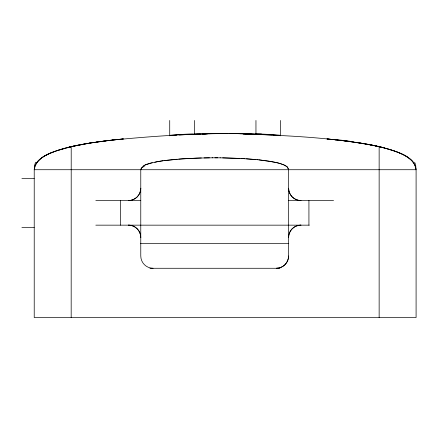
<?xml version="1.0" encoding="UTF-8"?>
<svg xmlns="http://www.w3.org/2000/svg" width="438" height="438" viewBox="0 0 438 438"><rect width="100%" height="100%" fill="white"/><g stroke="black" fill="none" stroke-linecap="round" stroke-linejoin="round"><path stroke-width="0.66" d="M153.092 268.275A12.319 12.319 0 0 1 140.773 255.956L140.773 169.725C142.826 163.111 152.314 163.297 157.784 161.562A145.367 145.367 0 0 1 163.171 160.719M288.598 255.956A12.319 12.319 0 0 1 276.279 268.275A12.341 12.341 0 0 0 288.604 255.956L288.604 169.659L287.509 167.267M140.773 169.72L141.474 167.738M36.797 162.476C41.659 156.432 49.209 153.459 56.294 150.864M43.63 156.607C38.955 159.443 34.208 163.845 34.219 169.725L34.219 317.55L416.089 317.55L416.1 169.725C413.828 155.353 396.664 151.893 384.892 148.099M44.15 156.289L49.374 153.596L55.538 151.132M143.691 165.843L144.469 165.405M144.879 165.192L145.301 164.995M145.728 164.803L146.615 164.436M56.278 150.869L59.842 149.703M56.622 150.749L59.114 149.933M59.376 149.845L65.087 148.186M60.083 149.626L60.575 149.478M148.98 163.615L152.265 162.712M61.315 149.254L66.362 147.852M65.339 148.121L65.853 147.984M78.38 145.12L71 146.708C58.062 150.88 37.104 153.508 34.219 169.725L416.1 169.725C414.939 158.967 403.896 154.663 395.147 151.263M66.62 147.781L67.583 147.535M68.202 147.382L67.403 147.584M67.72 147.502L72.024 146.473M68.525 147.305L68.804 147.234M68.465 147.316L69.346 147.102M68.941 147.201L69.407 147.086M69.248 147.124L70.929 146.725M69.313 147.108L70.179 146.9M70.184 146.9L70.644 146.79M70.091 146.922L71.208 146.659L71.175 317.55M70.545 146.812L78.123 145.175M71.345 146.631L73.288 146.188M72.577 146.347L74.75 145.87M74.712 145.881L77.274 145.345M71 146.708L91.192 142.865M75.473 145.717L86.456 143.637M154.789 162.142L164.425 160.549L177.204 159.218M78.013 145.197L80.472 144.715M78.999 145L85.377 143.823M79.502 144.901L80.083 144.792M80.669 144.677L83.116 144.228M81.873 144.452L82.492 144.337M83.483 144.157L83.861 144.091M84.611 143.96L84.994 143.888M85.766 143.757L86.543 143.626M86.27 143.669L88.186 143.352M86.932 143.56L87.726 143.429M87.031 143.544L87.605 143.445M88.772 143.253L88.131 143.357L88.925 143.226M88.69 143.264L89.357 143.16M89.33 143.166L89.73 143.1M89.253 143.177L89.823 143.084M89.62 143.116L112.582 140.05L111.953 140.122M89.878 143.073L92.177 142.717M91.356 142.843L91.761 142.777M92.062 142.733L92.369 142.684M92.111 142.722L92.67 142.64M92.588 142.651L93.387 142.531L92.96 142.596M93.239 142.553L94.236 142.405M93.672 142.487L94 142.438M93.809 142.47L94.373 142.383M94.186 142.41L95.506 142.219M94.652 142.345L95.062 142.284M95.292 142.246L102.47 141.26M96.311 142.104L96.929 142.016M96.502 142.076L97.137 141.983M97.554 141.928L98.999 141.726M98.911 141.737L100.105 141.573M100.083 141.578L105.651 140.861M102.125 141.31L102.541 141.255M164.288 160.565L182.531 158.824L201.354 157.965M102.925 141.206L103.636 141.113M103.313 141.156L104.074 141.058M104.217 141.041L104.835 140.959M105.213 140.916L108.586 140.505M105.383 140.894L106.56 140.751M107.069 140.686L107.43 140.642M107.71 140.609L108.838 140.478M108.509 140.516L110.611 140.269M109.117 140.445L110.891 140.242M110.442 140.291L111.466 140.176M111.29 140.193L112.446 140.067M112.205 140.094L115.676 139.717M113.037 140.001L113.864 139.908M114.176 139.875L116.19 139.662M116.065 139.673L116.875 139.591M116.612 139.618L117.061 139.569M116.732 139.602L117.762 139.498M112.062 140.105C154.083 136.07 196.317 133.042 238.557 133.683C285.62 135.621 333.066 137.143 379.319 146.708L380.381 146.96M117.466 139.525L118.38 139.432M118.178 139.454L119.065 139.361M118.802 139.388L120.598 139.207M119.47 139.322L120.056 139.262M120.286 139.24L121.178 139.153M120.855 139.185L121.419 139.131M121.102 139.158L122.169 139.054M121.808 139.092L122.645 139.01M122.552 139.021L122.914 138.983M122.733 138.999L123.292 138.95M123.242 138.956L123.374 138.939M178.709 159.103L196.438 158.113L212.6 157.795M169.845 135.534L176.629 135.139M179.356 134.992L185.148 134.685M186.867 134.597L193.563 134.285M194.362 120.45L194.362 134.307L195.069 134.22M194.362 134.252L196.481 134.159M195.934 134.187L197.894 134.105M197.505 134.121L199.076 134.061M198.951 134.066L200.648 134.006M202.219 133.946L210.081 133.721M201.934 133.957L205.783 133.836M209.632 133.732L211.653 133.683M211.554 133.689L227.218 133.546M213.224 133.65L214.801 133.623M204.059 157.899L209.474 157.817M217.33 133.59L221.179 133.552M223.101 133.546L226.955 133.541M212.178 157.795L220.374 157.822M193.443 134.001L207.24 134.001M243.15 134.001L261.464 134.001M21.9 178.348L34.219 178.348M95.812 200.522L140.773 200.522M288.598 200.522L333.564 200.522M95.812 225.159L309.337 225.159M21.9 227.623L34.219 227.623M140.297 243.637L288.806 243.637M149.878 268.275L279.909 268.275M214.91 157.79L217.642 157.8M228.877 133.546L233.947 133.601M229.14 133.552L237.095 133.65M220.161 157.822L239.526 158.397M222.679 157.855L241.513 158.501L257.905 159.739M236.838 133.65L238.765 133.689M238.666 133.683L240.686 133.732M240.238 133.721L244.535 133.836M243.38 133.804L248.384 133.957M244.951 133.847L246.528 133.897M248.1 133.946L250.306 134.023M249.671 134.006L252.814 134.121M251.012 134.05L251.719 134.077M252.425 134.105L254.385 134.187M253.487 134.148L255.956 134.252L255.606 134.236M263.161 134.586L261.415 134.499M265.182 134.685L272.135 135.052M240.9 158.468L242.274 158.545M272.814 135.09L279.991 135.501M243.648 158.622L245.023 158.709M246.408 158.797L256.11 159.563M327.608 139.005L326.868 138.934M328.259 139.065L328.922 139.131M327.723 139.016L329.097 139.147M327.443 138.988L327.909 139.032M329.42 139.18L331.292 139.366M328.834 139.125L330.586 139.295M332.645 139.503L330.942 139.333M331.577 139.393L335.957 139.853M257.522 159.7L268.828 161.102L278.962 163.193M333.203 139.563L335.524 139.81M258.935 159.843L274.73 162.169M335.787 139.837L336.811 139.946M335.322 139.788L340.069 140.313M337.233 139.996L337.775 140.056M337.594 140.034L341.498 140.478M338.399 140.122L339.22 140.215M340.025 140.308L343.529 140.724M340.928 140.412L341.81 140.516M342.127 140.554L342.779 140.631M342.489 140.598L344.772 140.872M343.753 140.751L347.569 141.228M345.111 140.916L345.451 140.959M344.662 140.861L346.392 141.074M346.819 141.129L347.17 141.173M346.13 141.041L346.474 141.085M348.161 141.304L346.923 141.145M348.374 141.332L348.779 141.386M347.969 141.277L349.781 141.518L349.185 141.436M349.743 141.512L360.72 143.122M350.203 141.573L350.581 141.627M351.194 141.709L351.648 141.77M351.933 141.808L352.355 141.868M352.836 141.934L353.351 142.011M353.575 142.038L353.942 142.093M354.731 142.208L357.747 142.657M355.771 142.361L356.138 142.41M356.871 142.52L356.324 142.438M358.35 142.744L357.419 142.602M358.645 142.793L359.171 142.876M358.12 142.711L358.47 142.766M358.925 142.837L360.211 143.04M360.666 143.111L361.306 143.215M360.058 143.012L364.476 143.746M361.12 143.182L362.018 143.33M361.892 143.308L363.617 143.598M362.91 143.478L364.794 143.801M364.662 143.779L368.243 144.414M365.221 143.872L369.469 144.644M365.095 143.85L365.522 143.927M366.524 144.102L371.523 145.038M367.92 144.354L369.59 144.666M369.316 144.617L371.309 145M369.924 144.732L370.247 144.792M370.137 144.77L372.442 145.224M371.216 144.978L374.271 145.597M371.802 145.098L375.448 145.843M371.95 145.126L374.348 145.613M373.077 145.35L376.477 146.068L375.53 145.865M374.561 145.657L381.339 147.19M376.193 146.007L379.346 146.714C391.003 149.785 403.601 152.72 412.563 161.321L413.521 162.476M376.718 146.122L381.712 147.283M275.256 162.284L276.827 162.64M380.863 147.075L381.399 147.206M380.562 147.004L380.94 147.091M381.547 147.239L382.122 147.382M381.476 147.223L381.859 147.321M382.062 147.371L384.559 148.006M381.98 147.349L382.286 147.425M382.757 147.546L382.445 147.464M277.347 162.766L279.521 163.352M383.228 147.661L383.699 147.781M383.858 147.825L384.936 148.11M385.714 148.318L387.351 148.772M387.756 148.887L389.76 149.478M279.422 163.319C282.756 164.54 287.914 165.542 288.598 169.725M279.931 163.473L284.021 164.967L286.813 166.615M390.154 149.604L391.725 150.097M392.125 150.223L394.786 151.132M379.144 146.67L379.144 317.55M308.927 200.522L308.927 225.159M280.594 120.45L280.594 135.846M255.956 120.45L255.956 134.307M169.725 120.45L169.725 135.846M120.45 200.522L120.45 225.159M169.993 135.528A24.654 0.597 -2.4 0 1 192.671 133.875M255.891 133.798A24.654 0.597 2.4 0 1 280.325 135.528M142.388 167.595A8.623 3.46 -17.7 0 1 144.485 166.111M146.752 164.573A23.789 13.72 -6.1 0 1 149.095 163.768M286.945 166.588A7.703 3.805 12.4 0 1 287.635 167.25M339.735 140.023A27.988 1.61 8.2 0 1 349.623 141.217M414.594 162.224A46.477 22.343 -8.6 0 1 415.563 169.758M34.755 169.758A46.477 22.343 8.6 0 1 35.724 162.224M128.46 225.154A12.33 12.33 0 0 1 140.784 237.478A12.384 12.384 0 0 0 128.46 225.088M128.46 200.527A12.33 12.33 0 0 0 140.784 188.203A12.384 12.384 0 0 1 128.46 200.593M300.917 200.593A12.384 12.384 0 0 1 288.609 188.203A12.33 12.33 0 0 0 300.917 200.527M300.917 225.154A12.33 12.33 0 0 0 288.593 237.478A12.384 12.384 0 0 1 300.917 225.088"/></g></svg>
